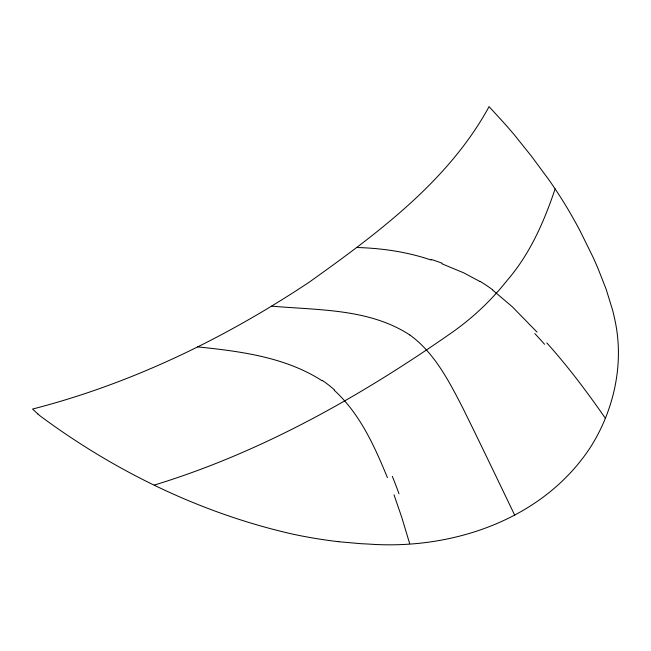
<?xml version="1.0" encoding="UTF-8"?>
<svg xmlns="http://www.w3.org/2000/svg" width="651" height="651" viewBox="0 0 651 651"><rect width="100%" height="100%" fill="white"/><g stroke="black" fill="none" stroke-linecap="round" stroke-linejoin="round"><path stroke-width="0.98" d="M555.124 188.92C544.073 221.633 530.077 253.898 507.267 280.247C491.57 300.135 472.992 317.664 452.299 332.279C360.581 396.353 261.686 452.266 154.246 485.093M357.236 247.518C382.308 248.243 407.396 251.921 431.174 260.05M271.76 306.141C318.266 310.299 369.174 308.436 409.748 334.931M197.595 346.869C240.235 351.312 285.301 357 322.123 380.77M338.772 541.722L360.646 543.666A418.894 249.162 30 0 0 368.238 544.033C451.851 550.241 542.755 519.889 590.327 447.473C613.738 410.691 624.146 364.731 615.26 321.708A330.879 196.814 30 0 0 612.583 310.055L606.13 289.207L598.098 268.668A569.877 338.976 30 0 0 592.923 256.942L580.074 230.877A556.768 331.18 30 0 0 575.5 222.39L570.805 214.081A448.417 266.731 30 0 0 548.98 179.945L531.476 156.232L514.819 135.449A445.683 265.103 30 0 0 505.656 124.789L489.08 106.626C448.401 181.198 377.238 233.522 309.599 281.916C224.774 338.398 131.494 383.651 32.55 409.056L37.791 413.914M441.996 263.818L463.772 272.859L479.999 281.541M492.571 290.004L512.288 306.759L537.018 332.1M334.24 390.266C359.905 413.637 374.455 446.09 387.418 477.622M546.816 342.914C568.103 366.635 587.283 392.154 605.406 418.349M514.754 515.25C497.478 479.413 480.381 443.486 462.723 407.835C450.769 384.611 438.514 360.678 419.187 342.605A84.394 65.539 58.1 0 0 409.764 334.899M394.01 494.784L401.781 517.399L409.674 543.618M392.358 476.345A443.486 313.554 60.7 0 1 399.014 493.792M322.302 380.412A112.493 99.505 67.9 0 1 334.492 389.916M431.198 259.423A302.267 221.185 43.2 0 1 442.045 263.183M480.072 281.346A116.773 82.555 41.8 0 1 492.677 289.825M534.829 333.564A517.805 304.733 42.5 0 1 544.562 344.281M338.772 541.705A387.54 230.519 30 0 1 292.665 534.113C201.509 513.452 115.422 471.666 40.46 416.168A61.373 36.505 30 0 1 37.791 413.914"/></g></svg>
